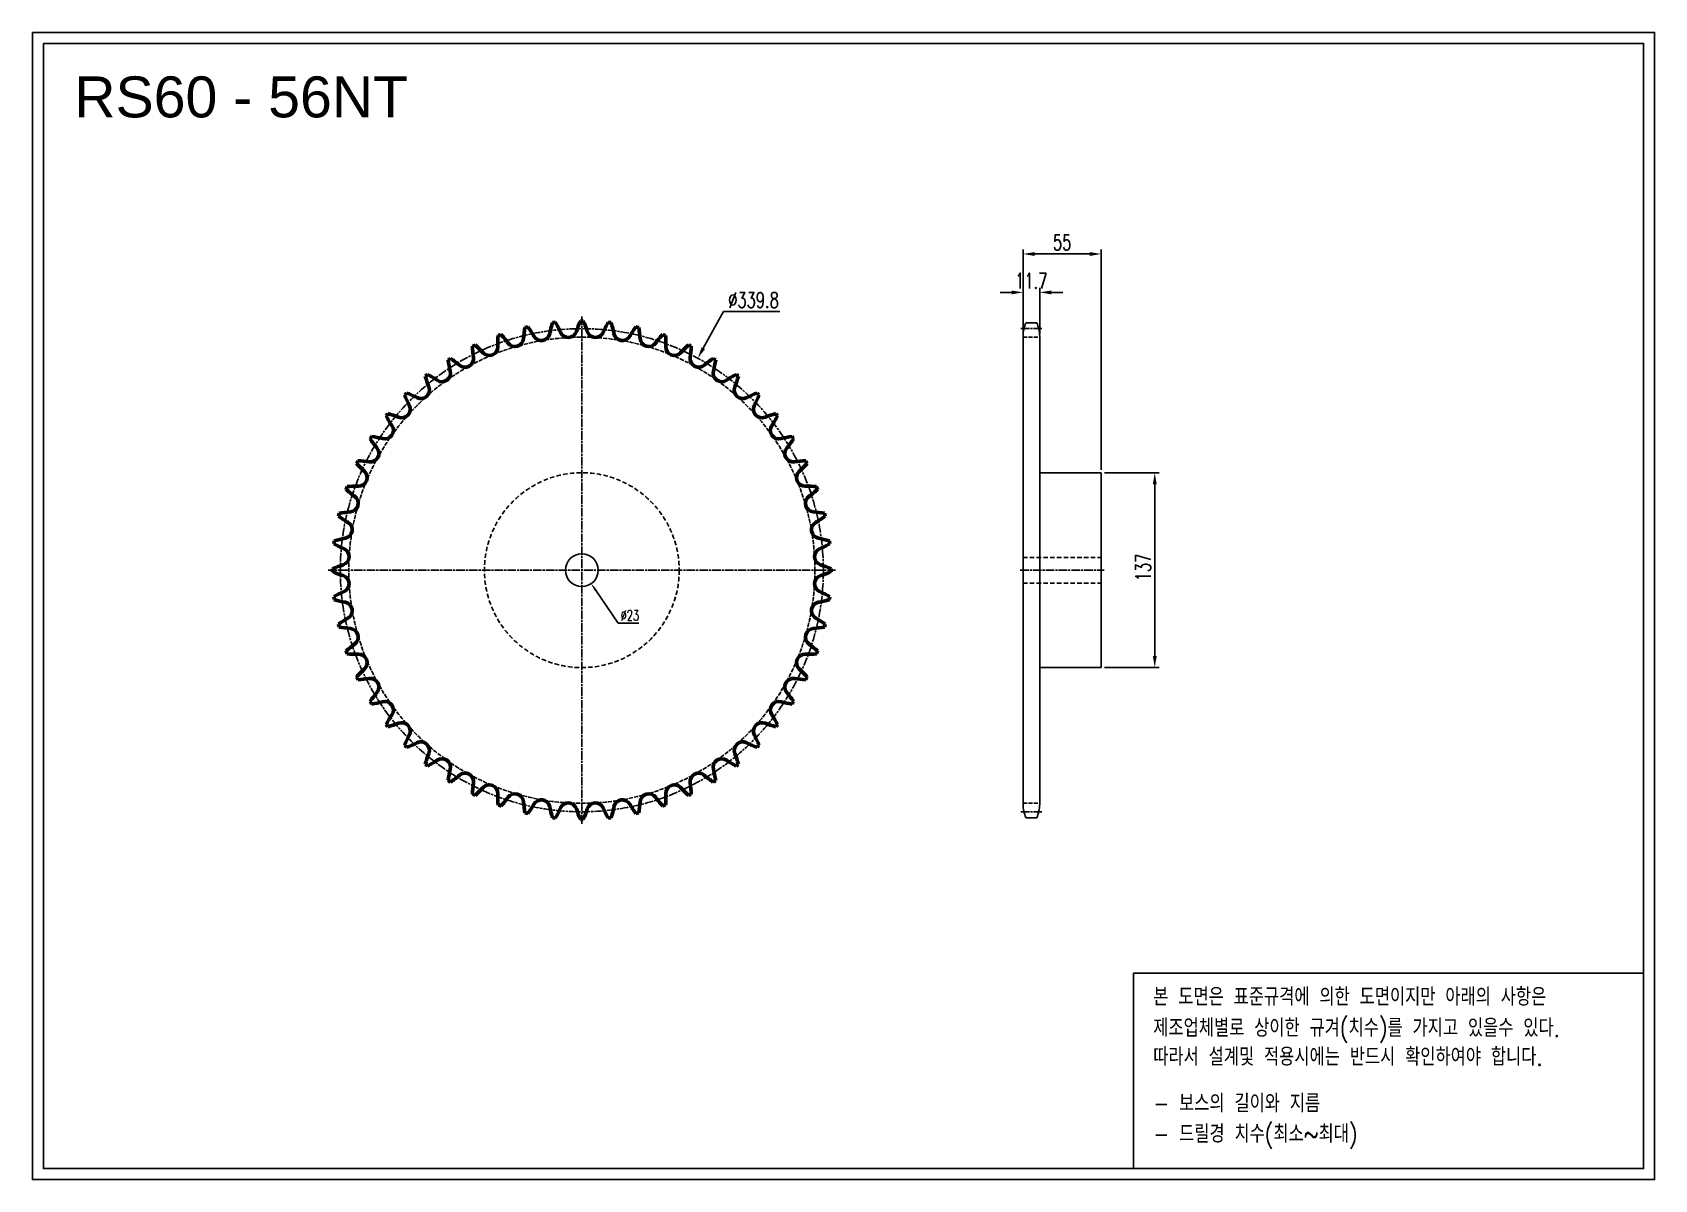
# Model space of a CAD drawing. Header units: millimetres. Extents: x 32746 to 33887, y 2536 to 3343.
import ezdxf

# ---------------------------------------------------------------- set-up
doc = ezdxf.new("R2010")
doc.units = ezdxf.units.MM
for name, pattern in [('AM_ISO02W050', [7.5, 6, -1.5]), ('AM_ISO02W050x2', [3.75, 3, -0.75]), ('AM_ISO08W050', [18, 12, -1.5, 3, -1.5]), ('AM_ISO08W050x2', [9, 6, -0.75, 1.5, -0.75]), ('HIDDEN', [9.525, 6.35, -3.175])]:
    doc.linetypes.add(name, pattern=pattern)
for name, color, linetype, lineweight in [('AM_0N', 7, 'Continuous', 50), ('AM_3N', 6, 'AM_ISO02W050', 25), ('AM_7', 4, 'AM_ISO08W050', 25), ('AM_7N', 4, 'AM_ISO08W050', 25)]:
    doc.layers.add(name, color=color, linetype=linetype, lineweight=lineweight)
doc.layers.add('HL', color=2, linetype='HIDDEN')
doc.layers.add('S-DIM', color=7, linetype='Continuous')
doc.styles.add('HAN', font='ROMANS.shx', dxfattribs={"width": 0.7, "bigfont": 'whgtxt.shx'})
doc.styles.add('HSG', font='SIMPLEX.shx', dxfattribs={"width": 0.7, "bigfont": 'HSG.shx'})
doc.styles.get("Standard").update_dxf_attribs({"font": 'arial.ttf'})
doc.dimstyles.new('APP16', dxfattribs={"dimscale": 3, "dimtxt": 2.4, "dimasz": 1.8, "dimexe": 0.7, "dimexo": 0.5, "dimgap": 0.6, "dimtad": 1, "dimtoh": 1, "dimdec": 1, "dimrnd": 0.01, "dimzin": 9, "dimdsep": 46, "dimtxsty": 'HSG', "dimcen": 0, "dimclrd": 1, "dimclre": 1, "dimclrt": 256, "dimazin": 2, "dimtp": 1, "dimtm": 1, "dimtfac": 0.5, "dimtdec": 1, "dimtofl": 0, "dimtmove": 0, "dimatfit": 3, "dimfxl": 0, "dimtvp": 1, "dimtolj": 2, "dimlwd": -1, "dimlwe": -1, "dimarcsym": 0})
doc.dimstyles.new('APP23', dxfattribs={"dimscale": 4.5, "dimtxt": 2.4, "dimasz": 1.8, "dimexe": 0.7, "dimexo": 0.5, "dimgap": 0.6, "dimtad": 1, "dimtoh": 1, "dimdec": 1, "dimrnd": 0.01, "dimzin": 9, "dimdsep": 46, "dimtxsty": 'HSG', "dimcen": 0, "dimclrd": 1, "dimclre": 1, "dimclrt": 256, "dimazin": 2, "dimtp": 1, "dimtm": 1, "dimtfac": 0.5, "dimtdec": 1, "dimtix": 1, "dimtofl": 0, "dimtmove": 0, "dimatfit": 3, "dimfxl": 0, "dimtvp": 1, "dimtolj": 2, "dimlwd": -1, "dimlwe": -1, "dimarcsym": 0})

# ---------------------------------------------------------------- blocks, each defined once
blk = doc.blocks.new('*D1')
at = {"layer": 'Defpoints', "color": 0, "transparency": 16777216}
for p in [(33214.1, 3113.5), (33051, 2815.5)]:
    blk.add_point(p, dxfattribs=at)
at = {"layer": 'S-DIM', "color": 1, "transparency": 16777216}
for p, q in [((33232.1, 3146.4), (33218, 3120.6)), ((33271.9, 3146.4), (33232.1, 3146.4))]:
    blk.add_line(p, q, dxfattribs=at)
blk.add_solid([(33216.8, 3121.3), (33219.2, 3120), (33214.1, 3113.5)], dxfattribs=at)
at = {"layer": 'S-DIM', "transparency": 16777216, "insert": (33253.3, 3154.5), "char_height": 10.8, "attachment_point": 5, "style": 'HSG'}
blk.add_mtext('\\A2;∅339.8', dxfattribs=at)
blk = doc.blocks.new('*D2')
at = {"layer": 'Defpoints', "color": 0, "transparency": 16777216}
for p in [(33454.6, 3159.9), (33442.9, 3128.4), (33454.6, 3128.4)]:
    blk.add_point(p, dxfattribs=at)
at = {"layer": 'S-DIM', "color": 1, "transparency": 16777216}
for p, q in [((33442.9, 3130.7), (33442.9, 3163)), ((33454.6, 3130.7), (33454.6, 3163)), ((33434.8, 3159.9), (33426.7, 3159.9)), ((33462.7, 3159.9), (33470.8, 3159.9))]:
    blk.add_line(p, q, dxfattribs=at)
for points in [[(33434.8, 3161.2), (33434.8, 3158.5), (33442.9, 3159.9)], [(33462.7, 3161.2), (33462.7, 3158.5), (33454.6, 3159.9)]]:
    blk.add_solid(points, dxfattribs=at)
at = {"layer": 'S-DIM', "transparency": 16777216, "insert": (33448.7, 3168), "char_height": 10.8, "attachment_point": 5, "style": 'HSG'}
blk.add_mtext('\\A2;11.7', dxfattribs=at)
blk = doc.blocks.new('*D3')
at = {"layer": 'Defpoints', "color": 0, "transparency": 16777216}
for p in [(33497.9, 3186.9), (33442.9, 3128.4), (33497.9, 3033)]:
    blk.add_point(p, dxfattribs=at)
at = {"layer": 'S-DIM', "color": 1, "transparency": 16777216}
for p, q in [((33442.9, 3130.7), (33442.9, 3190)), ((33451, 3186.9), (33489.8, 3186.9)), ((33497.9, 3035.2), (33497.9, 3190))]:
    blk.add_line(p, q, dxfattribs=at)
for points in [[(33451, 3188.2), (33451, 3185.5), (33442.9, 3186.9)], [(33489.8, 3188.2), (33489.8, 3185.5), (33497.9, 3186.9)]]:
    blk.add_solid(points, dxfattribs=at)
at = {"layer": 'S-DIM', "transparency": 16777216, "insert": (33470.4, 3195), "char_height": 10.8, "attachment_point": 5, "style": 'HSG'}
blk.add_mtext('\\A2;55', dxfattribs=at)
blk = doc.blocks.new('*D4')
at = {"layer": 'Defpoints', "color": 0, "transparency": 16777216}
for p in [(33497.9, 3033), (33497.9, 2896), (33535.5, 2896)]:
    blk.add_point(p, dxfattribs=at)
at = {"layer": 'S-DIM', "color": 1, "transparency": 16777216}
for p, q in [((33500.1, 3033), (33538.7, 3033)), ((33535.5, 3024.9), (33535.5, 2904.1)), ((33500.1, 2896), (33538.7, 2896))]:
    blk.add_line(p, q, dxfattribs=at)
for points in [[(33534.2, 3024.9), (33536.9, 3024.9), (33535.5, 3033)], [(33534.2, 2904.1), (33536.9, 2904.1), (33535.5, 2896)]]:
    blk.add_solid(points, dxfattribs=at)
at = {"layer": 'S-DIM', "transparency": 16777216, "insert": (33527.4, 2966.4), "char_height": 10.8, "attachment_point": 5, "rotation": 90, "style": 'HSG'}
blk.add_mtext('\\A2;137', dxfattribs=at)
blk = doc.blocks.new('*D5')
at = {"layer": 'Defpoints', "color": 0, "transparency": 16777216}
for p in [(33126, 2974), (33139.1, 2955)]:
    blk.add_point(p, dxfattribs=at)
at = {"layer": 'S-DIM', "color": 1, "transparency": 16777216}
for p, q in [((33158.1, 2927.3), (33142.1, 2950.6)), ((33172.6, 2927.3), (33158.1, 2927.3))]:
    blk.add_line(p, q, dxfattribs=at)
blk.add_solid([(33142.9, 2951.1), (33141.4, 2950.1), (33139.1, 2955)], dxfattribs=at)
at = {"layer": 'S-DIM', "transparency": 16777216, "insert": (33166.3, 2932.7), "char_height": 7.2, "attachment_point": 5, "style": 'HSG'}
blk.add_mtext('\\A2;∅23', dxfattribs=at)

msp = doc.modelspace()

# ---------------------------------------------------------------- linework, layer by layer
for p, q in [((33444.97, 3138.58), (33452.5, 3138.58)), ((33442.88, 2799.91), (33442.88, 3129.08)), ((33454.58, 3129.08), (33454.58, 2799.91)), ((33497.88, 3032.99), (33454.58, 3032.99)), ((33497.88, 2895.99), (33497.88, 3032.99)), ((33497.88, 2895.99), (33454.58, 2895.99)), ((33444.97, 2790.41), (33452.5, 2790.41))]:
    msp.add_line(p, q)
for points in [[(32746.12, 3342.69), (33887.07, 3342.69), (33887.07, 2535.95), (32746.12, 2535.95)], [(32753.8, 3335), (33879.39, 3335), (33879.39, 2543.64), (32753.8, 2543.64)]]:
    msp.add_lwpolyline(points, close=True)
at = {"color": 6}
msp.add_lwpolyline([(33520.58, 2681.1), (33879.39, 2681.1), (33879.39, 2543.64), (33520.58, 2543.64)], close=True, dxfattribs=at)
msp.add_circle((33132.55, 2964.49), 11.5)
for centre, start, end in [((33465.58, 3129.08), 155.25994, 180), ((33431.88, 3129.08), 0, 24.74006), ((33465.58, 2799.91), 180, 204.74006), ((33431.88, 2799.91), 335.25994, 0)]:
    msp.add_arc(centre, 22.7, start, end)
at = {"layer": 'AM_0N'}
for centre, radius, start, end in [((33191.31, 3114.82), 82.89, 163.33037, 168.83929), ((33132.55, 2964.49), 175.32, 96.09352, 96.76362), ((33041.81, 3097.98), 82.89, 24.01786, 29.52678), ((33207.77, 3107.3), 82.89, 156.9018, 162.41071), ((33132.55, 2964.49), 175.32, 89.66495, 90.33505), ((33057.33, 3107.3), 82.89, 17.58929, 23.0982), ((33223.29, 3097.98), 82.89, 150.47322, 155.98214), ((33132.55, 2964.49), 175.32, 83.23638, 83.90648), ((33073.79, 3114.82), 82.89, 11.16071, 16.66963), ((33156.39, 3124.13), 82.89, 176.18751, 181.69643), ((33132.55, 2964.49), 175.32, 108.95067, 109.62076), ((33014.38, 3074.44), 82.89, 36.875, 42.38392), ((33085.51, 3127.79), 6.01, 216.875, 355.26786), ((33174.11, 3120.45), 82.89, 169.75894, 175.26786), ((33132.55, 2964.49), 175.32, 102.5221, 103.19219), ((33027.44, 3086.98), 82.89, 30.44643, 35.95535), ((33104.08, 3132.03), 6.01, 210.44643, 348.83929), ((33123.02, 3134.16), 6.01, 204.01786, 342.41071), ((33142.08, 3134.16), 6.01, 197.58929, 335.98214), ((33161.01, 3132.03), 6.01, 191.16071, 329.55357), ((33237.66, 3086.98), 82.89, 144.04465, 149.55357), ((33132.55, 2964.49), 175.32, 76.80781, 77.4779), ((33090.99, 3120.45), 82.89, 4.73214, 10.24106), ((33179.59, 3127.79), 6.01, 184.73214, 323.125), ((33250.72, 3074.44), 82.89, 137.61608, 143.125), ((33132.55, 2964.49), 175.32, 70.37924, 71.04933), ((33108.71, 3124.13), 82.89, 358.30357, 3.81249), ((33132.55, 2964.49), 175.32, 115.37924, 116.04933), ((33138.36, 3125.79), 82.89, 182.61608, 188.125), ((33002.82, 3060.52), 82.89, 43.30357, 48.81249), ((33067.52, 3121.49), 6.01, 223.30357, 1.69643), ((33197.58, 3121.49), 6.01, 178.30357, 316.69643), ((33262.28, 3060.52), 82.89, 131.18751, 136.69643), ((33132.55, 2964.49), 175.32, 63.95067, 64.62076), ((33126.73, 3125.79), 82.89, 351.875, 357.38392), ((33034.21, 3103.09), 6.01, 236.16071, 14.55357), ((33132.55, 2964.49), 175.32, 121.80781, 122.4779), ((33120.27, 3125.43), 82.89, 189.04465, 194.55357), ((32992.88, 3045.39), 82.89, 49.73214, 55.24106), ((33050.35, 3113.23), 6.01, 229.73214, 8.125), ((33214.75, 3113.23), 6.01, 171.875, 310.26786), ((33272.22, 3045.39), 82.89, 124.75894, 130.26786), ((33230.89, 3103.09), 6.01, 165.44643, 303.83929), ((33132.55, 2964.49), 175.32, 57.5221, 58.19219), ((33144.83, 3125.43), 82.89, 345.44643, 350.95535), ((33019.31, 3091.21), 6.01, 242.58929, 20.98214), ((33132.55, 2964.49), 175.32, 128.23638, 128.90648), ((33102.33, 3123.04), 82.89, 195.47322, 200.98214), ((32984.7, 3029.24), 82.89, 56.16071, 61.66963), ((33280.4, 3029.24), 82.89, 118.33037, 123.83929), ((33245.79, 3091.21), 6.01, 159.01786, 297.41071), ((33162.77, 3123.04), 82.89, 339.01786, 344.52678), ((33132.55, 2964.49), 175.32, 51.09352, 51.76362), ((33132.55, 2964.49), 175.32, 134.66495, 135.33505), ((33084.77, 3118.66), 82.89, 201.9018, 207.41071), ((32978.38, 3012.28), 82.89, 62.58929, 68.0982), ((33286.72, 3012.28), 82.89, 111.9018, 117.41071), ((33180.33, 3118.66), 82.89, 332.58929, 338.0982), ((33132.55, 2964.49), 175.32, 44.66495, 45.33505), ((33132.55, 2964.49), 175.32, 141.09352, 141.76362), ((33067.8, 3112.34), 82.89, 208.33037, 213.83929), ((32974, 2994.72), 82.89, 69.01786, 74.52678), ((33005.84, 3077.73), 6.01, 249.01786, 27.41071), ((33259.26, 3077.73), 6.01, 152.58929, 290.98214), ((33291.1, 2994.72), 82.89, 105.47322, 110.98214), ((33197.29, 3112.34), 82.89, 326.16071, 331.66963), ((33132.55, 2964.49), 175.32, 38.23638, 38.90648), ((33132.55, 2964.49), 175.32, 147.5221, 148.19219), ((32971.62, 2976.78), 82.89, 75.44643, 80.95535), ((32993.96, 3062.83), 6.01, 255.44643, 33.83929), ((33271.14, 3062.83), 6.01, 146.16071, 284.55357), ((33293.48, 2976.78), 82.89, 99.04465, 104.55357), ((33132.55, 2964.49), 175.32, 31.80781, 32.4779), ((32983.82, 3046.7), 6.01, 261.875, 40.26786), ((33051.66, 3104.16), 82.89, 214.75894, 220.26786), ((33281.28, 3046.7), 6.01, 139.73214, 278.125), ((33213.44, 3104.16), 82.89, 319.73214, 325.24106), ((33132.55, 2964.49), 175.32, 153.95067, 154.62076), ((33036.53, 3094.23), 82.89, 221.18751, 226.69643), ((32971.25, 2958.68), 82.89, 81.875, 87.38392), ((33293.85, 2958.68), 82.89, 92.61608, 98.125), ((33228.57, 3094.23), 82.89, 313.30357, 318.81249), ((33132.55, 2964.49), 175.32, 25.37924, 26.04933), ((32972.92, 2940.66), 82.89, 88.30357, 93.81249), ((32975.55, 3029.53), 6.01, 268.30357, 46.69643), ((33289.55, 3029.53), 6.01, 133.30357, 271.69643), ((33292.18, 2940.66), 82.89, 86.18751, 91.69643), ((33132.55, 2964.49), 175.32, 160.37924, 161.04933), ((33022.61, 3082.66), 82.89, 227.61608, 233.125), ((32969.26, 3011.54), 6.01, 274.73214, 53.125), ((33295.84, 3011.54), 6.01, 126.875, 265.26786), ((33242.49, 3082.66), 82.89, 306.875, 312.38392), ((33132.55, 2964.49), 175.32, 18.95067, 19.62076), ((33132.55, 2964.49), 175.32, 166.80781, 167.4779), ((33010.07, 3069.61), 82.89, 234.04465, 239.55357), ((32976.59, 2922.93), 82.89, 94.73214, 100.24106), ((33288.51, 2922.93), 82.89, 79.75894, 85.26786), ((33255.03, 3069.61), 82.89, 300.44643, 305.95535), ((33132.55, 2964.49), 175.32, 12.5221, 13.19219), ((32965.02, 2992.96), 6.01, 281.16071, 59.55357), ((33300.08, 2992.96), 6.01, 120.44643, 258.83929), ((33132.55, 2964.49), 175.32, 173.23638, 173.90648), ((32999.07, 3055.23), 82.89, 240.47322, 245.98214), ((32982.22, 2905.73), 82.89, 101.16071, 106.66963), ((32962.88, 2974.02), 6.01, 287.58929, 65.98214), ((33302.22, 2974.02), 6.01, 114.01786, 252.41071), ((33282.87, 2905.73), 82.89, 73.33037, 78.83929), ((33266.03, 3055.23), 82.89, 294.01786, 299.52678), ((33132.55, 2964.49), 175.32, 6.09352, 6.76362), ((32989.75, 2889.27), 82.89, 107.58929, 113.0982), ((33275.35, 2889.27), 82.89, 66.9018, 72.41071), ((33132.55, 2964.49), 175.32, 179.66495, 180.33505), ((32989.75, 3039.72), 82.89, 246.9018, 252.41071), ((32962.88, 2954.97), 6.01, 294.01786, 72.41071), ((33302.22, 2954.97), 6.01, 107.58929, 245.98214), ((33275.35, 3039.72), 82.89, 287.58929, 293.0982), ((33132.55, 2964.49), 175.32, 359.66495, 0.33505), ((32999.07, 2873.76), 82.89, 114.01786, 119.52678), ((33132.55, 2964.49), 175.32, 186.09352, 186.76362), ((32982.22, 3023.26), 82.89, 253.33037, 258.83929), ((33282.87, 3023.26), 82.89, 281.16071, 286.66963), ((33266.03, 2873.76), 82.89, 60.47322, 65.98214), ((33132.55, 2964.49), 175.32, 353.23638, 353.90648), ((32965.02, 2936.03), 6.01, 300.44643, 78.83929), ((33300.08, 2936.03), 6.01, 101.16071, 239.55357), ((33010.07, 2859.38), 82.89, 120.44643, 125.95535), ((33132.55, 2964.49), 175.32, 192.5221, 193.19219), ((32976.59, 3006.06), 82.89, 259.75894, 265.26786), ((32969.26, 2917.45), 6.01, 306.875, 85.26786), ((33295.84, 2917.45), 6.01, 94.73214, 233.125), ((33288.51, 3006.06), 82.89, 274.73214, 280.24106), ((33255.03, 2859.38), 82.89, 54.04465, 59.55357), ((33132.55, 2964.49), 175.32, 346.80781, 347.4779), ((33022.61, 2846.33), 82.89, 126.875, 132.38392), ((33242.49, 2846.33), 82.89, 47.61608, 53.125), ((33132.55, 2964.49), 175.32, 198.95067, 199.62076), ((32972.92, 2988.33), 82.89, 266.18751, 271.69643), ((32975.55, 2899.46), 6.01, 313.30357, 91.69643), ((33289.55, 2899.46), 6.01, 88.30357, 226.69643), ((33292.18, 2988.33), 82.89, 268.30357, 273.81249), ((33132.55, 2964.49), 175.32, 340.37924, 341.04933), ((33036.53, 2834.76), 82.89, 133.30357, 138.81249), ((33132.55, 2964.49), 175.32, 205.37924, 206.04933), ((32971.25, 2970.31), 82.89, 272.61608, 278.125), ((32983.82, 2882.29), 6.01, 319.73214, 98.125), ((33281.28, 2882.29), 6.01, 81.875, 220.26786), ((33293.85, 2970.31), 82.89, 261.875, 267.38392), ((33228.57, 2834.76), 82.89, 41.18751, 46.69643), ((33132.55, 2964.49), 175.32, 333.95067, 334.62076), ((33051.66, 2824.83), 82.89, 139.73214, 145.24106), ((33213.44, 2824.83), 82.89, 34.75894, 40.26786), ((33132.55, 2964.49), 175.32, 211.80781, 212.4779), ((32971.62, 2952.21), 82.89, 279.04465, 284.55357), ((32993.96, 2866.16), 6.01, 326.16071, 104.55357), ((33271.14, 2866.16), 6.01, 75.44643, 213.83929), ((33293.48, 2952.21), 82.89, 255.44643, 260.95535), ((33132.55, 2964.49), 175.32, 327.5221, 328.19219), ((33067.8, 2816.65), 82.89, 146.16071, 151.66963), ((33132.55, 2964.49), 175.32, 218.23638, 218.90648), ((32974, 2934.27), 82.89, 285.47322, 290.98214), ((33005.84, 2851.26), 6.01, 332.58929, 110.98214), ((33259.26, 2851.26), 6.01, 69.01786, 207.41071), ((33291.1, 2934.27), 82.89, 249.01786, 254.52678), ((33197.29, 2816.65), 82.89, 28.33037, 33.83929), ((33132.55, 2964.49), 175.32, 321.09352, 321.76362), ((33084.77, 2810.33), 82.89, 152.58929, 158.0982), ((33132.55, 2964.49), 175.32, 224.66495, 225.33505), ((32978.38, 2916.71), 82.89, 291.9018, 297.41071), ((33019.31, 2837.78), 6.01, 339.01786, 117.41071), ((33245.79, 2837.78), 6.01, 62.58929, 200.98214), ((33286.72, 2916.71), 82.89, 242.58929, 248.0982), ((33180.33, 2810.33), 82.89, 21.9018, 27.41071), ((33132.55, 2964.49), 175.32, 314.66495, 315.33505), ((33102.33, 2805.95), 82.89, 159.01786, 164.52678), ((32984.7, 2899.75), 82.89, 298.33037, 303.83929), ((33034.21, 2825.9), 6.01, 345.44643, 123.83929), ((33230.89, 2825.9), 6.01, 56.16071, 194.55357), ((33280.4, 2899.75), 82.89, 236.16071, 241.66963), ((33162.77, 2805.95), 82.89, 15.47322, 20.98214), ((33132.55, 2964.49), 175.32, 231.09352, 231.76362), ((33120.27, 2803.56), 82.89, 165.44643, 170.95535), ((32992.88, 2883.6), 82.89, 304.75894, 310.26786), ((33050.35, 2815.76), 6.01, 351.875, 130.26786), ((33214.75, 2815.76), 6.01, 49.73214, 188.125), ((33272.22, 2883.6), 82.89, 229.73214, 235.24106), ((33144.83, 2803.56), 82.89, 9.04465, 14.55357), ((33132.55, 2964.49), 175.32, 308.23638, 308.90648), ((33132.55, 2964.49), 175.32, 237.5221, 238.19219), ((33138.36, 2803.2), 82.89, 171.875, 177.38392), ((33132.55, 2964.49), 175.32, 243.95067, 244.62076), ((33002.82, 2868.47), 82.89, 311.18751, 316.69643), ((33067.52, 2807.5), 6.01, 358.30357, 136.69643), ((33156.39, 2804.86), 82.89, 178.30357, 183.81249), ((33085.51, 2801.2), 6.01, 4.73214, 143.125), ((33179.59, 2801.2), 6.01, 36.875, 175.26786), ((33108.71, 2804.86), 82.89, 356.18751, 1.69643), ((33197.58, 2807.5), 6.01, 43.30357, 181.69643), ((33262.28, 2868.47), 82.89, 223.30357, 228.81249), ((33132.55, 2964.49), 175.32, 295.37924, 296.04933), ((33126.73, 2803.2), 82.89, 2.61608, 8.125), ((33132.55, 2964.49), 175.32, 301.80781, 302.4779), ((33132.55, 2964.49), 175.32, 250.37924, 251.04933), ((33014.38, 2854.55), 82.89, 317.61608, 323.125), ((33174.11, 2808.54), 82.89, 184.73214, 190.24106), ((33027.44, 2842.01), 82.89, 324.04465, 329.55357), ((33104.08, 2796.96), 6.01, 11.16071, 149.55357), ((33191.31, 2814.17), 82.89, 191.16071, 196.66963), ((33041.81, 2831.01), 82.89, 330.47322, 335.98214), ((33123.02, 2794.83), 6.01, 17.58929, 155.98214), ((33207.77, 2821.69), 82.89, 197.58929, 203.0982), ((33057.33, 2821.69), 82.89, 336.9018, 342.41071), ((33142.08, 2794.83), 6.01, 24.01786, 162.41071), ((33223.29, 2831.01), 82.89, 204.01786, 209.52678), ((33073.79, 2814.17), 82.89, 343.33037, 348.83929), ((33161.01, 2796.96), 6.01, 30.44643, 168.83929), ((33237.66, 2842.01), 82.89, 210.44643, 215.95535), ((33090.99, 2808.54), 82.89, 349.75894, 355.26786), ((33250.72, 2854.55), 82.89, 216.875, 222.38392), ((33132.55, 2964.49), 175.32, 288.95067, 289.62076), ((33132.55, 2964.49), 175.32, 256.80781, 257.4779), ((33132.55, 2964.49), 175.32, 263.23638, 263.90648), ((33132.55, 2964.49), 175.32, 269.66495, 270.33505), ((33132.55, 2964.49), 175.32, 276.09352, 276.76362), ((33132.55, 2964.49), 175.32, 282.5221, 283.19219)]:
    msp.add_arc(centre, radius, start, end, dxfattribs=at)
at = {"layer": 'AM_3N', "linetype": 'AM_ISO02W050x2'}
for p, q in [((33442.88, 3128.42), (33454.58, 3128.42)), ((33442.88, 2800.57), (33454.58, 2800.57))]:
    msp.add_line(p, q, dxfattribs=at)
msp.add_circle((33132.55, 2964.49), 163.92, dxfattribs=at)
at = {"layer": 'AM_7', "linetype": 'AM_ISO08W050x2'}
msp.add_circle((33132.55, 2964.49), 169.88, dxfattribs=at)
at = {"layer": 'AM_7N', "linetype": 'AM_ISO08W050x2'}
for p, q in [((33132.55, 2786.17), (33132.55, 3142.82)), ((33441.32, 3134.37), (33456.14, 3134.37)), ((32954.23, 2964.49), (33310.87, 2964.49)), ((33440.88, 2964.49), (33499.88, 2964.49)), ((33441.32, 2794.62), (33456.14, 2794.62))]:
    msp.add_line(p, q, dxfattribs=at)
at = {"layer": 'HL', "ltscale": 0.5}
for p, q in [((33442.88, 2973.49), (33497.88, 2973.49)), ((33442.88, 2955.49), (33497.88, 2955.49))]:
    msp.add_line(p, q, dxfattribs=at)
msp.add_circle((33132.55, 2964.49), 68.5, dxfattribs=at)

# ---------------------------------------------------------------- texts
msp.add_text('RS60 - 56NT', height=28.812).set_placement((32775.5, 3282.95))
at = {"color": 6, "style": 'HAN', "width": 0.8}
for s, p in [('본 도면은 표준규격에 의한 도면이지만 아래의 사항은', (33534.46, 2658.18)), ('제조업체별로 상이한 규겨(치수)를 가지고 있을수 있다.', (33534.46, 2636.32)), ('따라서 설계및 적용시에는 반드시 확인하여야 합니다.', (33534.46, 2616.02)), ('- 보스의 길이와 지름', (33534.46, 2583.3)), ('- 드릴경 치수(최소~최대)', (33534.46, 2561.82))]:
    msp.add_text(s, height=12.6158, dxfattribs=at).set_placement(p)

# ---------------------------------------------------------------- dimensions: what is measured, and where the dimension line sits
at = {"layer": 'S-DIM'}
dim = msp.add_linear_dim(base=(33497.88, 3186.87), p1=(33442.88, 3128.42), p2=(33497.88, 3032.99), dimstyle='APP23', dxfattribs=at)
dim.commit()
dim.dimension.update_dxf_attribs({"geometry": '*D3', "text_midpoint": (33470.38, 3194.97)})
dim = msp.add_linear_dim(base=(33454.58, 3159.87), p1=(33442.88, 3128.42), p2=(33454.58, 3128.42), dimstyle='APP23', dxfattribs=at)
dim.commit()
dim.dimension.update_dxf_attribs({"geometry": '*D2', "text_midpoint": (33448.73, 3159.87), "dimtype": 128})
for p1, p2, dimstyle, picture, middle in [((33050.9894, 2815.4791), (33214.1095, 3113.5105), 'APP23', '*D1', (33253.3261, 3146.355)), ((33126.04, 2973.97), (33139.06, 2955.02), 'APP16', '*D5', (33166.26, 2927.31))]:
    dim = msp.add_diameter_dim_2p(p1=p1, p2=p2, dimstyle=dimstyle, dxfattribs=at)
    dim.commit()
    dim.dimension.update_dxf_attribs({"geometry": picture, "text_midpoint": middle, "dimtype": 131})
dim = msp.add_linear_dim(base=(33535.51, 2895.99), p1=(33497.88, 3032.99), p2=(33497.88, 2895.99), angle=90, dimstyle='APP23', dxfattribs=at)
dim.commit()
dim.dimension.update_dxf_attribs({"geometry": '*D4', "text_midpoint": (33535.51, 2966.38), "dimtype": 128})

doc.saveas('drawing.dxf')
